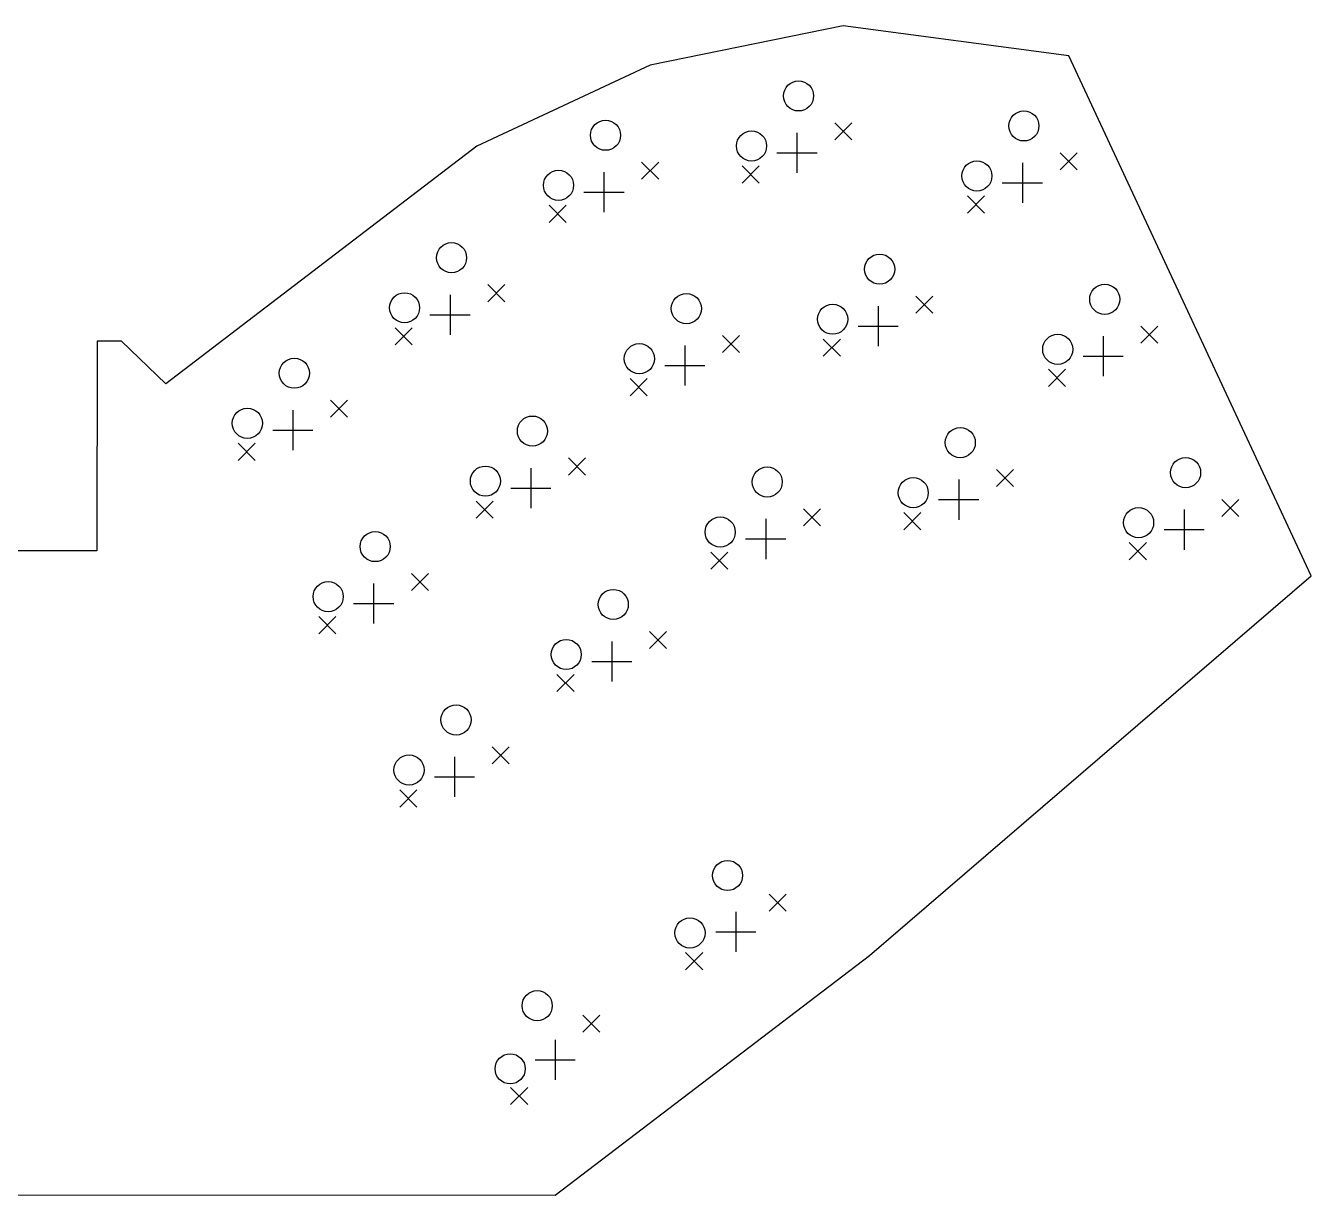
# Model space of a CAD drawing. Extents: x 13 to 269, y -174 to -43.
# Drawn here: x 140.7 to 268.7, y -159.9 to -43.5 of the extents above; entities that cross this region are included whole.
import ezdxf

# ---------------------------------------------------------------- set-up
doc = ezdxf.new("R2010")
doc.units = 0
doc.layers.add('BLACK', color=7, linetype='CONTINUOUS')

msp = doc.modelspace()

# ---------------------------------------------------------------- linework, layer by layer
at = {"layer": 'BLACK', "linetype": 'CONTINUOUS'}
for p, q in [((222.12, -43.45), (202.9, -47.38)), ((244.57, -46.45), (222.12, -43.45)), ((268.73, -98.25), (244.57, -46.45)), ((202.9, -47.38), (185.64, -55.43)), ((221.267, -53.1223), (222.969, -54.8241)), ((222.969, -53.1223), (221.267, -54.8241)), ((217.514, -54.1262), (217.514, -58.114)), ((185.64, -55.43), (154.65, -79.13)), ((215.52, -56.1201), (219.508, -56.1201)), ((243.709, -56.1097), (245.411, -57.8115)), ((245.411, -56.1097), (243.709, -57.8115)), ((202.045, -57.041), (203.747, -58.7428)), ((203.747, -57.041), (202.045, -58.7428)), ((212.059, -57.4161), (213.761, -59.1179)), ((213.761, -57.4161), (212.059, -59.1179)), ((239.956, -57.1136), (239.956, -61.1014)), ((198.292, -58.0449), (198.292, -62.0327)), ((196.298, -60.0388), (200.286, -60.0388)), ((237.962, -59.1075), (241.95, -59.1075)), ((192.837, -61.3348), (194.539, -63.0366)), ((194.539, -61.3348), (192.837, -63.0366)), ((234.501, -60.4035), (236.203, -62.1053)), ((236.203, -60.4035), (234.501, -62.1053)), ((182.959, -70.2394), (182.959, -74.2272)), ((186.712, -69.2355), (188.414, -70.9373)), ((188.414, -69.2355), (186.712, -70.9373)), ((229.342, -70.3761), (231.044, -72.0779)), ((231.044, -70.3761), (229.342, -72.0779)), ((225.589, -71.38), (225.589, -75.3678)), ((180.965, -72.2333), (184.953, -72.2333)), ((177.504, -73.5293), (179.206, -75.2311)), ((179.206, -73.5293), (177.504, -75.2311)), ((223.595, -73.3739), (227.583, -73.3739)), ((251.76, -73.3749), (253.462, -75.0767)), ((253.462, -73.3749), (251.76, -75.0767)), ((147.81, -74.87), (147.79, -95.75)), ((150.23, -74.87), (147.81, -74.87)), ((154.65, -79.13), (150.23, -74.87)), ((206.343, -75.31), (206.343, -79.2978)), ((210.096, -74.3061), (211.798, -76.0079)), ((211.798, -74.3061), (210.096, -76.0079)), ((220.134, -74.6699), (221.836, -76.3717)), ((221.836, -74.6699), (220.134, -76.3717)), ((248.007, -74.3788), (248.007, -78.3666)), ((246.013, -76.3727), (250.001, -76.3727)), ((204.349, -77.3039), (208.337, -77.3039)), ((242.552, -77.6687), (244.254, -79.3705)), ((244.254, -77.6687), (242.552, -79.3705)), ((200.888, -78.5999), (202.59, -80.3017)), ((202.59, -78.5999), (200.888, -80.3017)), ((167.304, -81.7433), (167.304, -85.7311)), ((171.057, -80.7394), (172.759, -82.4412)), ((172.759, -80.7394), (171.057, -82.4412)), ((165.31, -83.7372), (169.298, -83.7372)), ((161.849, -85.0332), (163.551, -86.735)), ((163.551, -85.0332), (161.849, -86.735)), ((194.763, -86.5007), (196.465, -88.2025)), ((196.465, -86.5007), (194.763, -88.2025)), ((191.01, -87.5046), (191.01, -91.4924)), ((237.369, -87.6526), (239.071, -89.3544)), ((239.071, -87.6526), (237.369, -89.3544)), ((189.016, -89.4985), (193.004, -89.4985)), ((233.616, -88.6565), (233.616, -92.6444)), ((185.555, -90.7945), (187.257, -92.4963)), ((187.257, -90.7945), (185.555, -92.4963)), ((231.622, -90.6504), (235.609, -90.6504)), ((259.811, -90.6401), (261.513, -92.3419)), ((261.513, -90.6401), (259.811, -92.3419)), ((218.147, -91.5713), (219.849, -93.2731)), ((219.849, -91.5713), (218.147, -93.2731)), ((228.161, -91.9465), (229.862, -93.6483)), ((229.862, -91.9465), (228.161, -93.6483)), ((256.058, -91.644), (256.058, -95.6318)), ((214.394, -92.5752), (214.394, -96.563)), ((212.4, -94.5691), (216.388, -94.5691)), ((254.064, -93.6379), (258.052, -93.6379)), ((147.79, -95.75), (134.61, -95.76)), ((208.939, -95.8651), (210.641, -97.5669)), ((210.641, -95.8651), (208.939, -97.5669)), ((250.603, -94.9339), (252.305, -96.6357)), ((252.305, -94.9339), (250.603, -96.6357)), ((179.108, -98.0046), (180.81, -99.7064)), ((180.81, -98.0046), (179.108, -99.7064)), ((224.72, -136.04), (268.73, -98.25)), ((175.355, -99.0085), (175.355, -102.996)), ((173.361, -101.002), (177.349, -101.002)), ((169.9, -102.298), (171.602, -104)), ((171.602, -102.298), (169.9, -104)), ((199.061, -104.77), (199.061, -108.758)), ((202.814, -103.766), (204.516, -105.468)), ((204.516, -103.766), (202.814, -105.468)), ((197.067, -106.764), (201.055, -106.764)), ((193.606, -108.06), (195.308, -109.761)), ((195.308, -108.06), (193.606, -109.761)), ((183.406, -116.274), (183.406, -120.261)), ((187.159, -115.27), (188.861, -116.972)), ((188.861, -115.27), (187.159, -116.972)), ((181.412, -118.268), (185.4, -118.268)), ((177.951, -119.564), (179.653, -121.265)), ((179.653, -119.564), (177.951, -121.265)), ((214.743, -129.935), (216.445, -131.637)), ((216.445, -129.935), (214.743, -131.637)), ((211.433, -131.706), (211.433, -135.694)), ((209.439, -133.7), (213.427, -133.7)), ((193.43, -159.93), (224.72, -136.04)), ((206.42, -135.763), (208.122, -137.465)), ((208.122, -135.763), (206.42, -137.465)), ((196.18, -141.996), (197.882, -143.698)), ((197.882, -141.996), (196.18, -143.698)), ((193.439, -144.445), (193.439, -148.433)), ((191.445, -146.439), (195.432, -146.439)), ((188.996, -149.18), (190.697, -150.882)), ((190.697, -149.18), (188.996, -150.882)), ((90.57, -159.82), (193.43, -159.93))]:
    msp.add_line(p, q, dxfattribs=at)
at = {"layer": 'BLACK'}
for centre in [(217.669, -50.4426), (240.111, -53.43), (198.447, -54.3613), (212.987, -55.4283), (235.43, -58.4157), (193.765, -59.3469), (183.114, -66.5558), (225.744, -67.6964), (178.433, -71.5414), (206.498, -71.6264), (248.162, -70.6952), (221.063, -72.682), (243.48, -75.6809), (201.816, -76.6121), (167.459, -78.0597), (162.778, -83.0454), (191.165, -83.821), (233.771, -84.973), (256.213, -87.9604), (186.483, -88.8066), (214.549, -88.8916), (229.089, -89.9586), (251.531, -92.946), (209.867, -93.8773), (175.51, -95.3249), (170.828, -100.311), (199.216, -101.086), (194.534, -106.072), (183.561, -112.59), (178.879, -117.576), (210.6, -128.082), (206.855, -133.805), (191.642, -141.051), (188.948, -147.337)]:
    msp.add_circle(centre, 1.5, dxfattribs=at)

doc.saveas('drawing.dxf')
